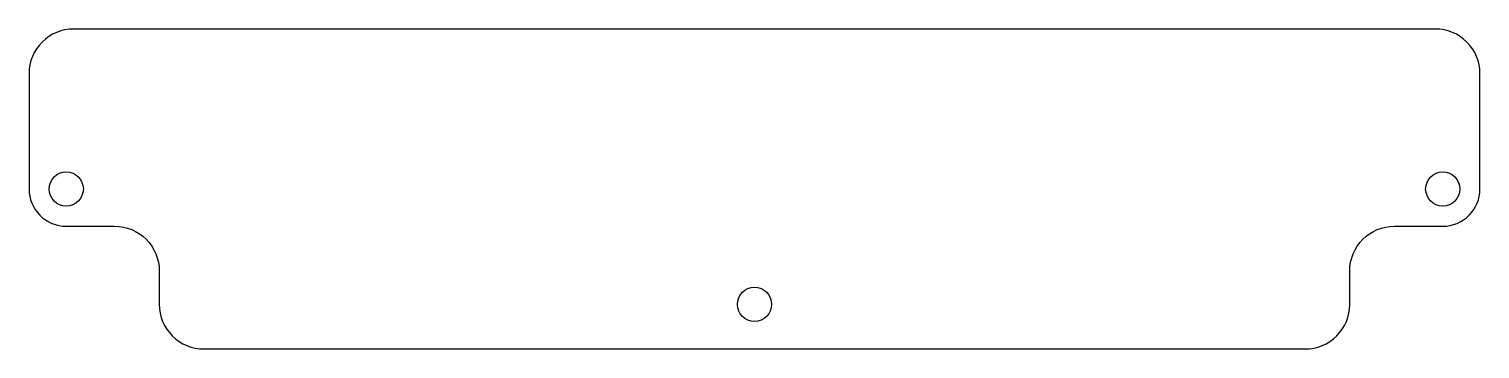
# Model space of a CAD drawing. Header units: millimetres. Extents: x -48.8 to 48.7, y 52 to 73.5.
import ezdxf

# ---------------------------------------------------------------- set-up
doc = ezdxf.new("R2010")
doc.units = ezdxf.units.MM
doc.layers.get('0').update_dxf_attribs({"linetype": 'CONTINUOUS'})

msp = doc.modelspace()

# ---------------------------------------------------------------- linework, layer by layer
msp.add_lwpolyline([(48.75, 70.51, 0.414214), (45.75, 73.51), (-45.75, 73.51, 0.414214), (-48.75, 70.51), (-48.75, 62.755, 0.414214), (-46.25, 60.255), (-43, 60.255, -0.414214), (-40, 57.255), (-40, 55, 0.414214), (-37, 52), (37, 52, 0.414214), (40, 55), (40, 57.255, -0.414214), (43, 60.255), (46.25, 60.255, 0.414214), (48.75, 62.755)], format="xyb", close=True)
for centre in [(-46.25, 62.755), (46.25, 62.755), (0, 55)]:
    msp.add_circle(centre, 1.15)

doc.saveas('drawing.dxf')
